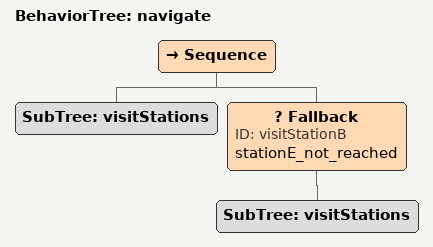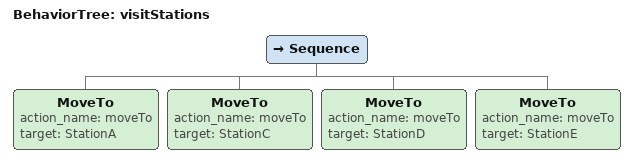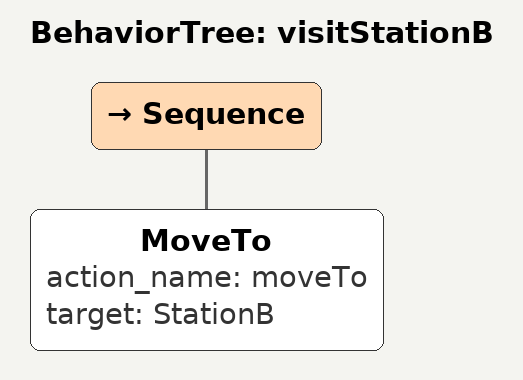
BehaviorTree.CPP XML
<root main_tree_to_execute="navigate">
    <BehaviorTree ID="navigate">
        <Sequence>
            <!-- StationA, StationE, StationC, StationD in order -->
            <SubTree ID="visitStations" />
            <!-- if StationE cannot be reached -->
            <Fallback ID="visitStationB" name="stationE_not_reached">
                <SubTree ID="visitStations" />
            </Fallback>
        </Sequence>
    </BehaviorTree>

    <BehaviorTree ID="visitStations">
        <Sequence>
            <MoveTo action_name="moveTo" target="StationA" />
            <MoveTo action_name="moveTo" target="StationC" />
            <MoveTo action_name="moveTo" target="StationD" />
            <MoveTo action_name="moveTo" target="StationE" />
        </Sequence>
    </BehaviorTree>

    <BehaviorTree ID="visitStationB">
        <Sequence>
            <MoveTo action_name="moveTo" target="StationB" />
        </Sequence>
    </BehaviorTree>

    <Action ID="moveTo">
        <input_port default="stationA" name="target">A string indicating the destination</input_port>
    </Action>
</root>
